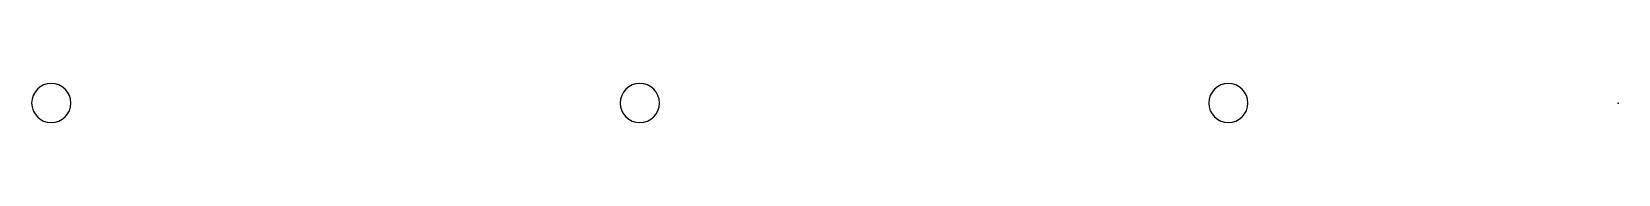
# Model space of a CAD drawing. Extents: x 180421 to 181317, y 668879 to 669680.
# Drawn here: x 180602.57 to 180613.25, y 669615.77 to 669616.04 of the extents above; entities that cross this region are included whole.
import ezdxf

# ---------------------------------------------------------------- set-up
doc = ezdxf.new("R2010")
doc.units = 0
doc.header["$LTSCALE"] = 2.5
doc.header["$MEASUREMENT"] = 0
doc.layers.add('KOTERET', color=1, linetype='CONTINUOUS')

msp = doc.modelspace()

# ---------------------------------------------------------------- linework, layer by layer
at = {"layer": 'KOTERET', "color": 1, "linetype": 'Continuous'}
for centre, start, end in [((180602.705, 669615.903), 90, 180), ((180602.705, 669615.903), 0, 90), ((180606.664, 669615.903), 90, 180), ((180606.664, 669615.903), 0, 90), ((180610.623, 669615.903), 90, 180), ((180610.623, 669615.903), 0, 90), ((180602.705, 669615.903), 180, 270), ((180602.705, 669615.903), 270, 0), ((180606.664, 669615.903), 180, 270), ((180606.664, 669615.903), 270, 0), ((180610.623, 669615.903), 180, 270), ((180610.623, 669615.903), 270, 0)]:
    msp.add_arc(centre, 0.132, start, end, dxfattribs=at)
at = {"layer": 'KOTERET', "color": 1}
msp.add_point((180613.246, 669615.903), dxfattribs=at)

doc.saveas('drawing.dxf')
